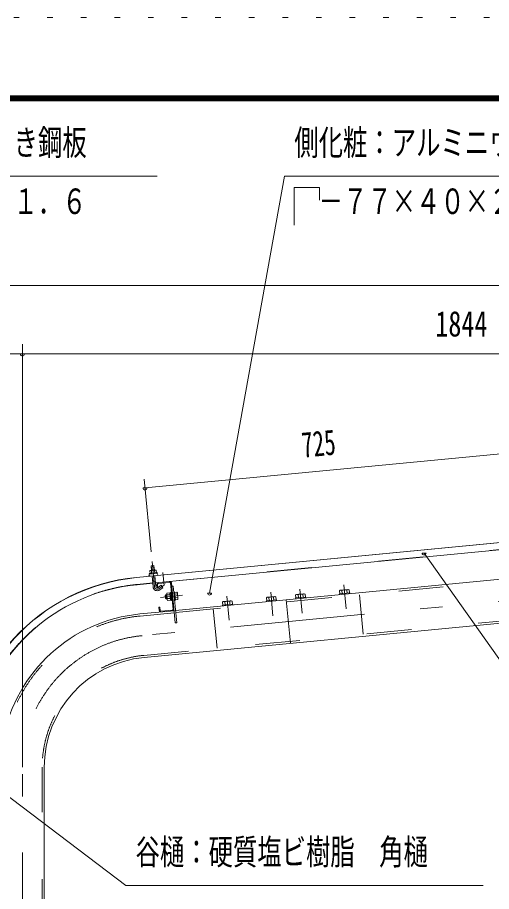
# Model space of a CAD drawing. Units: millimetres, scale not verified. Extents: x -34086 to 34091, y -14700 to 14700.
# Drawn here: x 24458 to 27845, y 8454 to 14700 of the extents above; entities that cross this region are included whole.
import ezdxf
from ezdxf.enums import TextEntityAlignment as Align

# ---------------------------------------------------------------- set-up
doc = ezdxf.new("R2010")
doc.units = ezdxf.units.MM
doc.header["$LTSCALE"] = 80
for name, pattern in [('USER2', [10, 4, -6]), ('USER3', [24, 12, -5, 2, -5]), ('USER4', [3, 0.5, -2.5])]:
    doc.linetypes.add(name, pattern=pattern)
for name, color, linetype, lineweight in [('0-6_2-02BOLD', 7, 'Continuous', 18), ('0-7_2-12HIDDEN', 3, 'USER2', 18), ('0-8_2-22CENTER', 3, 'USER3', 18), ('0-9_2-42THIN', 4, 'Continuous', 18), ('0-A_2-52DIM', 3, 'Continuous', 18), ('0-C_F-F1PAPER', 5, 'Continuous', 18), ('0-D_F-E_J_ADD', 5, 'USER4', 18)]:
    doc.layers.add(name, color=color, linetype=linetype, lineweight=lineweight)
doc.styles.add('ＭＳ ゴシック', font='')
doc.styles.get('ＭＳ ゴシック').set_extended_font_data('MS Gothic')

msp = doc.modelspace()

# ---------------------------------------------------------------- linework, layer by layer
at = {"layer": '0-6_2-02BOLD'}
for p, q in [((25307.55, 10698.56), (30800.61, 11227.48)), ((30742.6, 11220.14), (25307.73, 10696.82)), ((25444.98, 10659.04), (27949.89, 10900.24)), ((25414.58, 10746.56), (25416.31, 10728.71)), ((25438.93, 10730.89), (25437.21, 10748.73)), ((25426.61, 10630.68), (25419.21, 10707.55)), ((25440.12, 10709.56), (25447.52, 10632.69)), ((28102.41, 10703.95), (25587.74, 10461.82)), ((25424.07, 10657.03), (25312.59, 10646.3)), ((30686.69, 10639.49), (25362.61, 10126.85)), ((25443.74, 10671.99), (25422.83, 10669.97)), ((25545.85, 10663.13), (25463.64, 10655.21)), ((25569.95, 10471.35), (25551.97, 10658.09)), ((25570.96, 10636.01), (25559.82, 10634.94)), ((25546.04, 10588.1), (25525.82, 10586.15)), ((25527.08, 10573.07), (25547.3, 10575.02)), ((25547.88, 10568.91), (25555.53, 10562.62)), ((25548.56, 10561.94), (25556.2, 10555.64)), ((25558.25, 10592.76), (25552.68, 10592.23)), ((25580.54, 10594.91), (25574.97, 10594.38)), ((25598.87, 10579.98), (25582.14, 10578.37)), ((26287.75, 10557.69), (26289.8, 10536.45)), ((26464.64, 10553.29), (26462.59, 10574.53)), ((26496.78, 10577.82), (26498.83, 10556.58)), ((26778.22, 10583.48), (26776.17, 10604.72)), ((26810.37, 10608.01), (26812.42, 10586.77)), ((25549.81, 10548.87), (25529.6, 10546.92)), ((25558.15, 10535.44), (25551.18, 10534.77)), ((25584.66, 10552.22), (25601.39, 10553.84)), ((25922.56, 10501.09), (25923.24, 10494.12)), ((25922.91, 10522.56), (25924.96, 10501.32)), ((25940.01, 10524.21), (25942.05, 10502.97)), ((25976.25, 10506.26), (25974.2, 10527.5)), ((26236.12, 10531.28), (26236.79, 10524.32)), ((26255.6, 10533.17), (26253.56, 10554.4)), ((26377.89, 10537.9), (26407.78, 10227.49)), ((25576.59, 10460.74), (25332.72, 10437.26)), ((25482.68, 10457.33), (25564.9, 10465.25)), ((24649.18, 9341.41), (24649.18, 7878.4))]:
    msp.add_line(p, q, dxfattribs=at)
for points in [[(25404.99, 10727.63), (25403.28, 10745.47), (25406.14, 10747.51), (25445.33, 10751.29), (25448.53, 10749.83), (25450.25, 10731.98)], [(25412.33, 10779.1), (25413.9, 10781.01), (25431.32, 10782.69), (25433.23, 10781.11)], [(25436.18, 10750.41), (25433.23, 10781.11), (25412.33, 10779.1), (25415.28, 10748.4)], [(25458.59, 10649.1), (25460.87, 10625.41), (25455.3, 10624.87), (25453.02, 10648.56)], [(25462, 10626.11), (25484.21, 10641.94), (25496.41, 10624.85), (25474.19, 10609.01)], [(25557.54, 10658.63), (25584.98, 10373.65), (25596.12, 10374.72), (25570.97, 10636.01)], [(25517.61, 10573.03), (25512.88, 10567.3), (25514.56, 10549.88), (25520.29, 10545.16)], [(25527.26, 10545.83), (25520.29, 10545.16), (25517.61, 10573.03), (25524.57, 10573.7)], [(25525.82, 10586.15), (25523.8, 10581.71), (25528.02, 10537.81), (25530.86, 10533.85), (25551.08, 10535.79)], [(25551.18, 10534.77), (25545.94, 10589.12), (25552.91, 10589.79)], [(25552.68, 10592.23), (25558.38, 10533), (25563.95, 10533.53)], [(25580.54, 10594.91), (25586.25, 10535.68), (25580.68, 10535.15)], [(25604.67, 10545.19), (25600.44, 10589.09), (25597.62, 10593.06), (25580.88, 10591.45)], [(26306.9, 10538.1), (26304.85, 10559.34), (26299.1, 10561.96), (26241.61, 10556.43), (26236.46, 10552.76), (26238.5, 10531.51)], [(26445.82, 10544.44), (26445.15, 10551.41), (26518.32, 10558.46), (26518.99, 10551.49)], [(26515.93, 10558.23), (26513.88, 10579.46), (26508.13, 10582.09), (26450.65, 10576.55), (26445.49, 10572.88), (26447.53, 10551.64)], [(26759.41, 10574.63), (26758.73, 10581.6), (26831.9, 10588.65), (26832.57, 10581.68)], [(26829.51, 10588.42), (26827.47, 10609.66), (26821.71, 10612.28), (26764.23, 10606.74), (26759.07, 10603.07), (26761.12, 10581.83)], [(25585.92, 10539.15), (25602.66, 10540.76), (25604.67, 10545.19)], [(25922.56, 10501.09), (25995.73, 10508.14), (25996.4, 10501.17)], [(25993.34, 10507.91), (25991.3, 10529.15), (25985.54, 10531.77), (25928.06, 10526.23), (25922.91, 10522.56)], [(26236.12, 10531.28), (26309.28, 10538.33), (26309.95, 10531.36)], [(25470.99, 10461.83), (25468.72, 10485.51), (25474.3, 10486.05), (25476.58, 10462.37)]]:
    msp.add_lwpolyline(points, dxfattribs=at)
msp.add_lwpolyline([(25400.29, 10721.54), (25456.02, 10726.92), (25455.49, 10732.49), (25399.75, 10727.12)], close=True, dxfattribs=at)
for centre, radius, start, end in [((25409.72, 10737.75), 10.06, 61.11575, 121.11575), ((25429.34, 10711.96), 37.62, 77.91205, 113.08797), ((25443.67, 10741.02), 10.06, 69.88426, 129.88426), ((25438.24, 9341.41), 1363.42, 95.5, 179.26999), ((25438.24, 9341.41), 1361.67, 95.49997, 179.26906), ((25404.44, 10714.91), 7, 95.49939, 275.49939), ((25453.21, 10719.61), 7, 275.5002, 95.5002), ((25438.24, 9341.41), 1310.92, 95.5, 163.56755), ((25456.66, 10633.58), 30.18, 185.5, 305.5), ((25456.66, 10633.58), 9.19, 185.5, 305.5), ((25464.17, 10649.63), 11.2, 95.49878, 185.49857), ((25464.17, 10649.63), 5.6, 95.49878, 185.4908), ((25546.39, 10657.56), 11.2, 5.5027, 95.5027), ((25546.39, 10657.56), 5.6, 5.5027, 95.5027), ((25534.04, 10580.34), 10.07, 185.50095, 226.22777), ((25562.36, 10563.27), 36.61, 164.47554, 206.52635), ((25590.65, 10585.79), 10.07, 324.77412, 5.50095), ((25566.12, 10563.63), 36.61, 344.47554, 26.52635), ((26245.98, 10543.54), 13.24, 55.07169, 95.5), ((26274.97, 10511.19), 48.23, 74.6357, 116.3643), ((26297.26, 10548.48), 13.24, 95.5, 135.93115), ((26455.01, 10563.66), 13.24, 55.07169, 95.5), ((26484.01, 10531.31), 48.23, 74.6357, 116.3643), ((26506.3, 10568.61), 13.24, 95.5, 135.93115), ((26768.59, 10593.86), 13.24, 55.07169, 95.5), ((26797.59, 10561.5), 48.23, 74.6357, 116.3643), ((26819.88, 10598.8), 13.24, 95.5, 135.93115), ((25537.82, 10541.12), 10.07, 144.77412, 185.50095), ((25594.43, 10546.56), 10.07, 5.50095, 46.22777), ((25932.42, 10513.35), 13.24, 55.07169, 95.5), ((25961.43, 10481), 48.23, 74.6357, 116.3643), ((25983.72, 10518.29), 13.24, 95.5, 135.93115), ((25438.24, 9341.41), 1100.92, 95.49995, 169.34674), ((25482.15, 10462.9), 11.2, 185.49792, 275.50047), ((25482.15, 10462.9), 5.6, 185.4908, 275.50047), ((25564.38, 10470.82), 5.6, 275.51155, 5.5027), ((25564.38, 10470.82), 11.2, 275.51155, 5.5027), ((25438.24, 9341.41), 789.08, 95.49997, 180)]:
    msp.add_arc(centre, radius, start, end, dxfattribs=at)
at = {"layer": '0-7_2-12HIDDEN'}
for p, q in [((25444.81, 10660.79), (27949.72, 10901.98)), ((25589.15, 10447.18), (28103.81, 10689.32)), ((25423.91, 10658.77), (25312.42, 10648.04)), ((25361.2, 10141.48), (30667.86, 10652.44)), ((26901.88, 10573.58), (26928.95, 10292.43)), ((25334.13, 10422.63), (25578.01, 10446.11)), ((25856.71, 10472.95), (25883.78, 10191.8)), ((24634.48, 9341.41), (24634.48, 7878.4))]:
    msp.add_line(p, q, dxfattribs=at)
for radius, start, end in [(1312.67, 95.5, 163.57619), (1086.22, 95.49997, 169.33789), (803.77, 95.49997, 180)]:
    msp.add_arc((25438.24, 9341.41), radius, start, end, dxfattribs=at)
at = {"layer": '0-8_2-22CENTER'}
for p, q in [((25419.7, 10812.01), (25437.07, 10631.69)), ((30758.84, 10803.08), (25347.66, 10282.06)), ((25506.42, 10641.75), (25497.5, 10734.42)), ((25468.09, 10617.56), (25501.57, 10641.43)), ((26806.05, 10473.64), (26789.61, 10644.36)), ((25637.4, 10570.5), (25478.88, 10555.23)), ((25969.88, 10393.13), (25953.44, 10563.84)), ((26283.44, 10423.32), (26267, 10594.03)), ((26476.03, 10614.16), (26492.47, 10443.44)), ((24493.25, -1827.1), (24493.25, 9341.41))]:
    msp.add_line(p, q, dxfattribs=at)
for centre, radius, start, end in [((25456.66, 10633.58), 19.69, 185.5, 305.5), ((25438.24, 9341.41), 945, 95.49997, 180)]:
    msp.add_arc(centre, radius, start, end, dxfattribs=at)
at = {"layer": '0-9_2-42THIN'}
for p, q in [((25417.02, 10748.56), (25413.9, 10781.01)), ((25431.32, 10782.69), (25434.44, 10750.24)), ((25420.95, 10707.71), (25424.57, 10670.14)), ((25441.99, 10671.82), (25438.38, 10709.39)), ((25424.57, 10670.14), (25423.46, 10663.47)), ((25444.36, 10665.49), (25441.99, 10671.82)), ((25514.46, 10569.2), (25524.91, 10570.21)), ((25526.92, 10549.31), (25516.47, 10548.3))]:
    msp.add_line(p, q, dxfattribs=at)
at = {"layer": '0-A_2-52DIM'}
for p, q in [((22445.75, 13565.9), (25455.75, 13565.9)), ((26435.75, 13483.92), (26435.75, 13215.9)), ((16884.25, 12785.45), (30947.24, 12785.45)), ((24493.24, 12365.45), (24493.24, 9377.93)), ((24493.25, 9377.93), (24493.25, 12365.45)), ((30947.24, 12295.45), (16884.25, 12295.45)), ((24507.24, 12295.45), (24479.24, 12295.45)), ((24507.25, 12295.45), (24479.25, 12295.45)), ((30877.13, 11867.92), (25369.1, 11337.56)), ((25363.03, 11400.62), (25412.99, 10881.69)), ((25383.1, 11337.55), (25355.1, 11337.55)), ((27377.35, 10872.44), (27349.35, 10872.44)), ((25844.16, 10586.06), (25816.16, 10586.06))]:
    msp.add_line(p, q, dxfattribs=at)
for points in [[(28955.75, 13565.9), (26365.75, 13565.9), (25830.16, 10586.06)], [(26435.75, 13483.92), (26616.05, 13483.92), (26616.05, 13393.77)], [(31965.74, 9512.9), (28325.74, 9512.9), (27363.35, 10872.44)], [(27786.11, 8496.09), (25231.11, 8496.09), (24142.56, 9320.38)]]:
    msp.add_lwpolyline(points, dxfattribs=at)
for centre in [(24493.24, 12295.45), (24493.25, 12295.45), (25369.1, 11337.55), (27363.35, 10872.44), (25830.16, 10586.06)]:
    msp.add_arc(centre, 14, 180, 0, dxfattribs=at)
at = {"layer": '0-C_F-F1PAPER'}
for points in [[(33390.86, -14000), (-6789.13, -14000), (-6789.13, 14140), (33390.86, 14140)], [(33387.36, -13996.5), (-6785.63, -13996.5), (-6785.63, 14136.5), (33387.36, 14136.5)], [(33383.86, -13993), (-6782.13, -13993), (-6782.13, 14133), (33383.86, 14133)], [(33380.36, -13989.5), (33380.36, 14129.5), (-6778.63, 14129.5), (-6778.63, -13989.5)], [(33376.86, -13986), (-6775.13, -13986), (-6775.13, 14126), (33376.86, 14126)], [(33373.36, -13982.5), (33373.36, 14122.5), (-6771.63, 14122.5), (-6771.63, -13982.5)], [(33369.86, -13979), (-6768.13, -13979), (-6768.13, 14119), (33369.86, 14119)], [(33366.37, -13975.5), (33366.37, 14115.5), (-6764.63, 14115.5), (-6764.63, -13975.5)], [(33362.86, -13972), (33362.86, 14112), (-6761.13, 14112), (-6761.13, -13972)], [(33359.36, -13968.5), (33359.36, 14108.5), (-6757.63, 14108.5), (-6757.63, -13968.5)], [(33355.86, -13965), (-6754.13, -13965), (-6754.13, 14105), (33355.86, 14105)]]:
    msp.add_lwpolyline(points, close=True, dxfattribs=at)
at = {"layer": '0-D_F-E_J_ADD'}
msp.add_lwpolyline([(34090.87, -14700), (-7489.13, -14700), (-7489.13, 14700), (34090.87, 14700)], close=True, dxfattribs=at)

# ---------------------------------------------------------------- texts
at = {"layer": '0-A_2-52DIM', "color": 7, "style": 'ＭＳ ゴシック'}
for s, width, p in [('母屋：塗装溶融亜鉛めっき鋼板', 0.7, (22515.75, 13660.78)), ('側化粧：アルミニウム形材', 0.7, (26435.75, 13660.78)), ('\u3000－６０×３０×１０×１．６', 0.7, (22515.75, 13240.77)), ('\u3000－７７×４０×２．０', 0.7, (26435.75, 13240.77)), ('1844', 0.75, (27443.66, 12365.45)), ('谷樋：硬質塩ビ樹脂\u3000角樋', 0.7, (25301.1, 8590.97))]:
    msp.add_text(s, height=182.3, dxfattribs=dict(at, width=width)).set_placement(p, align=Align.BOTTOM_LEFT)
at = {"layer": '0-A_2-52DIM', "color": 7, "style": 'ＭＳ ゴシック', "width": 0.65}
msp.add_text('725', height=182.3, rotation=5.499, dxfattribs=at).set_placement((26502.79, 11499.46), align=Align.BOTTOM_LEFT)

doc.saveas('drawing.dxf')
